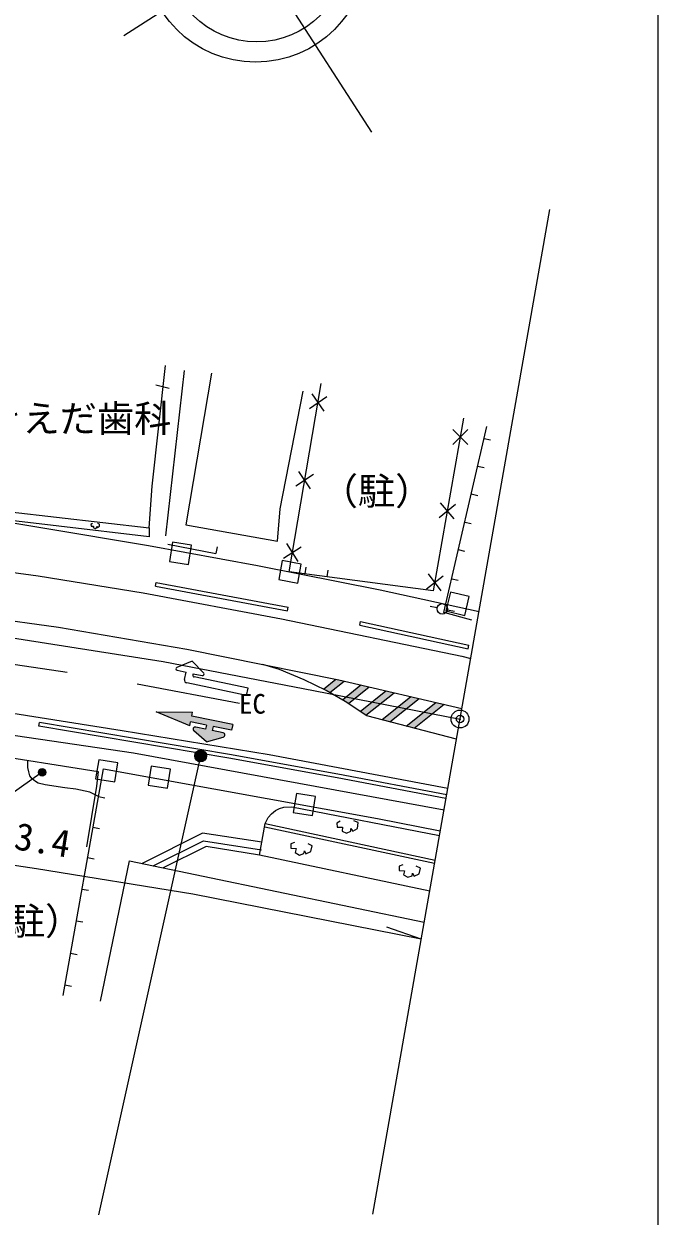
# Model space of a CAD drawing. Units: millimetres at full size, sheet at 1:1000; details may follow other scales. Extents: x 40000 to 680000, y 20000 to 380000.
# Drawn here: x 536348 to 579000, y 259216 to 339355 of the extents above; entities that cross this region are included whole.
import ezdxf
from ezdxf.enums import TextEntityAlignment as Align

# ---------------------------------------------------------------- set-up
doc = ezdxf.new("R2010")
doc.units = ezdxf.units.MM
doc.header["$LTSCALE"] = 1000
doc.header["$PDMODE"] = 32
doc.header["$PDSIZE"] = 500
doc.linetypes.add('CHAIN', pattern=[18.5, 12, -1.5, 3.5, -1.5])
for name, color, linetype, lineweight in [('M-BGD', 7, 'Continuous', 25), ('M-BGD-EXST', 7, 'Continuous', 25), ('M-BMK', 2, 'CHAIN', 13), ('M-BMK-OTRS', 5, 'Continuous', 25), ('M-BMK-SRVR', 3, 'Continuous', 25), ('M-STR-HTXT', 7, 'Continuous', 13), ('M-STR-STRC', 7, 'Continuous', 25), ('M-TTL-BAND', 7, 'Continuous', 25)]:
    doc.layers.add(name, color=color, linetype=linetype, lineweight=lineweight)
doc.layers.add('M-BMK-HTXT', color=7, linetype='Continuous')
doc.layers.add('M-OTRS', color=6, linetype='Continuous')
doc.styles.add('ＭＳ ゴシック', font='')
doc.styles.get('ＭＳ ゴシック').set_extended_font_data('MS Gothic')

msp = doc.modelspace()

# ---------------------------------------------------------------- hatches: boundary and pattern name
at = {"layer": 'M-BGD-EXST'}
msp.add_hatch(color=256, dxfattribs=at).paths.add_polyline_path([(537360, 288930, 1), (537800, 289169, 0.41421), (537460, 289269, 0.41421)])
at = {"layer": 'M-STR-STRC'}
h = msp.add_hatch(color=256, dxfattribs=at)
edge = h.paths.add_edge_path()
edge.add_line((547723, 295579), (547743, 295676))
for points in [[(557898, 295177), (557520, 295265), (557333, 295303), (556495, 294637), (556680, 294548), (556927, 294406)], [(559577, 294787), (559018, 294917), (557766, 293923), (557951, 293816), (558170, 293669)], [(561257, 294397), (560697, 294527), (558955, 293143), (559347, 292880)], [(562936, 294007), (562377, 294137), (560414, 292578), (560961, 292438)], [(564616, 293617), (564056, 293747), (562053, 292156), (562599, 292015)], [(549022, 291859), (549077, 292128), (550316, 291872), (550397, 292261), (547644, 292831), (547700, 293100), (545256, 293123), (547508, 292172), (547563, 292442), (548620, 292223), (548564, 291954), (547909, 292089, 0.77336), (547780, 291829), (548626, 291098), (549760, 291417, 0.78564), (549750, 291708)], [(548574, 290361, 1), (547899, 289932, 0.41421), (548452, 289809, 0.41421)]]:
    msp.add_hatch(color=256, dxfattribs=at).paths.add_polyline_path(points)

# ---------------------------------------------------------------- linework, layer by layer
at = {"layer": 'M-BGD'}
for p, q in [((545894, 304932), (547153, 316057)), ((545214, 315099), (546112, 314878)), ((554185, 302522), (556348, 315178)), ((555548, 313505), (556716, 314316)), ((556537, 313326), (555726, 314495)), ((565187, 311083), (566202, 312079)), ((566192, 311074), (565196, 312089)), ((567732, 311369), (567293, 311470)), ((567301, 309502), (566863, 309603)), ((554645, 308292), (555832, 309076)), ((555631, 308091), (554846, 309277)), ((566870, 307633), (566432, 307735)), ((564276, 306166), (565369, 307076)), ((565277, 306074), (564368, 307168)), ((566435, 305746), (565996, 305847)), ((546026, 304384), (549266, 303753)), ((549352, 304195), (549266, 303753)), ((553809, 303443), (555007, 304210)), ((554791, 303227), (554025, 304425)), ((566008, 303899), (565570, 304000)), ((555299, 302830), (555240, 302383)), ((556779, 302635), (556721, 302189)), ((563412, 301390), (564544, 302250)), ((564408, 301254), (563548, 302386)), ((545194, 301557), (545239, 301803)), ((545194, 301557), (554086, 299904)), ((545239, 301803), (554132, 300150)), ((565555, 301936), (565117, 302037)), ((554086, 299904), (554132, 300150)), ((564140, 300100), (563671, 300190)), ((564827, 299967), (565296, 299876)), ((558936, 298942), (558989, 299187)), ((558936, 298942), (566221, 297340)), ((558989, 299187), (566275, 297584)), ((566221, 297340), (566275, 297584)), ((537349, 292154), (537391, 292401)), ((541362, 287412), (541805, 287333)), ((541435, 285252), (540992, 285331)), ((552544, 285390), (563971, 282937)), ((552583, 285597), (564009, 283153)), ((541072, 283210), (540629, 283289)), ((540696, 281098), (540253, 281176)), ((540317, 278965), (539874, 279044)), ((539929, 276780), (539486, 276859)), ((539551, 274654), (539107, 274733))]:
    msp.add_line(p, q, dxfattribs=at)
for points in [[(531569, 318326), (530492, 307189), (535425, 306557), (544786, 305491), (544978, 308282), (545883, 316384)], [(548974, 315882), (547241, 305689), (553396, 304589), (553574, 306768), (555132, 314669)], [(565919, 312857), (563877, 301247), (554185, 302522)], [(566470, 299276), (564598, 299786), (567483, 312291)], [(522243, 307453), (530500, 306660), (544734, 304294), (552070, 302942), (560307, 301308), (566956, 299864)], [(544786, 305491), (544783, 304885), (532606, 306310)], [(540958, 305761), (540863, 305707), (540880, 305598), (541022, 305602), (541012, 305497), (541138, 305446), (541250, 305503), (541250, 305575), (541304, 305500), (541429, 305581), (541443, 305737), (541321, 305778)], [(564600, 286506), (543719, 290334), (535034, 291612), (520133, 293442), (504393, 295081)], [(499902, 279150), (499234, 289292), (501469, 292066), (503375, 294021), (512004, 293209), (525497, 291618), (541342, 289092), (541238, 288118), (540568, 284038)], [(564734, 287285), (557426, 288686), (550141, 289997), (537349, 292154)], [(564781, 287530), (557472, 288932), (550184, 290243), (537391, 292401)], [(541362, 287412), (540777, 287721), (539849, 287918), (539096, 287999), (537785, 288204), (537313, 288317), (537125, 288425), (536909, 288601), (536761, 288817), (536693, 289079), (536613, 289363), (536614, 289845)], [(538985, 274042), (541695, 289284), (560132, 285942), (564353, 285105)], [(563641, 281066), (552189, 283488), (552583, 285597), (552776, 286010), (553006, 286251), (553275, 286476), (553533, 286613), (553841, 286701), (554374, 286723), (564298, 284792)], [(557628, 285763), (557387, 285635), (557421, 285363), (557777, 285360), (557744, 285099), (558053, 284962), (558337, 285098), (558343, 285275), (558473, 285085), (558792, 285279), (558838, 285667), (558536, 285778)], [(552351, 284356), (548367, 284956), (544312, 282910)], [(545036, 282760), (548436, 284445), (552327, 283842)], [(552189, 283488), (548600, 284064), (545721, 282618)], [(554555, 284333), (554300, 284233), (554303, 283959), (554657, 283916), (554594, 283660), (554886, 283489), (555184, 283591), (555209, 283767), (555317, 283563), (555657, 283719), (555746, 284100), (555459, 284245)], [(541500, 273662), (543444, 283090), (563273, 278981)], [(561830, 282833), (561576, 282731), (561581, 282457), (561935, 282416), (561873, 282159), (562166, 281990), (562463, 282095), (562488, 282271), (562597, 282067), (562935, 282226), (563023, 282607), (562734, 282750)]]:
    msp.add_lwpolyline(points, dxfattribs=at)
for points in [[(546136, 303228), (547419, 303023), (547625, 304307), (546341, 304512)], [(553487, 301998), (554765, 301762), (555001, 303041), (553722, 303276)], [(564727, 299898), (565992, 299597), (566293, 300862), (565029, 301163)], [(541174, 288610), (542457, 288398), (542669, 289681), (541386, 289893)], [(544716, 288186), (546000, 287983), (546203, 289267), (544918, 289470)], [(554468, 286342), (555751, 286134), (555959, 287417), (554676, 287625)]]:
    msp.add_lwpolyline(points, close=True, dxfattribs=at)
msp.add_circle((564484, 300033), 350, dxfattribs=at)
at = {"layer": 'M-BGD-EXST'}
msp.add_line((537580, 289049), (535350, 287472), dxfattribs=at)
msp.add_circle((537580, 289049), 250, dxfattribs=at)
at = {"layer": 'M-BMK'}
msp.add_lwpolyline([(66701, 296954), (96198, 295639), (120354, 295203), (145494, 295475), (166496, 296018), (197753, 296951), (227106, 297605), (266596, 298545), (305938, 299403), (351281, 300392), (366725, 300745), (407448, 301481), (447714, 302202), (466837, 302693), (480530, 302672), (491806, 302319), (502022, 301741), (517715, 300347), (534718, 298230), (545708, 296487), (555820, 294539), (565680, 292629)], dxfattribs=at)
at = {"layer": 'M-BMK-OTRS'}
msp.add_line((559812, 259356), (571719, 326869), dxfattribs=at)
at = {"layer": 'M-BMK-SRVR'}
for p, q in [((559750, 332066), (541852, 359826)), ((543068, 338563), (560718, 349943))]:
    msp.add_line(p, q, dxfattribs=at)
for centre, radius in [((551928, 344276), 7500), ((552007, 344138), 6000), ((565680, 292629), 600)]:
    msp.add_circle(centre, radius, dxfattribs=at)
at = {"layer": 'M-OTRS'}
msp.add_point((565680, 292629), dxfattribs=at)
msp.add_point((565680, 292629), dxfattribs=at)
at = {"layer": 'M-STR-HTXT'}
msp.add_line((563069, 277824), (560750, 278630), dxfattribs=at)
msp.add_lwpolyline([(563069, 277824), (547718, 280854), (537205, 282559), (528197, 283896), (520288, 284858), (513636, 285668), (503146, 287226)], dxfattribs=at)
at = {"layer": 'M-STR-STRC'}
for p, q in [((534304, 296512), (539273, 295788)), ((547664, 296511), (546631, 296099)), ((546648, 295908), (547254, 295780)), ((547151, 295290), (547254, 295780)), ((548442, 295716), (547664, 296511)), ((543961, 294986), (550851, 293704)), ((551322, 294204), (547305, 295054)), ((547723, 295579), (547743, 295676)), ((547743, 295676), (548350, 295548)), ((551426, 294694), (547800, 295460)), ((556495, 294637), (557333, 295303)), ((556927, 294406), (557898, 295177)), ((557766, 293923), (559018, 294917)), ((551322, 294204), (551426, 294694)), ((558170, 293669), (559577, 294787)), ((558955, 293143), (560697, 294527)), ((559347, 292880), (561257, 294397)), ((560414, 292578), (562377, 294137)), ((560961, 292438), (562936, 294007)), ((562053, 292156), (564056, 293747)), ((562599, 292015), (564616, 293617)), ((545256, 293123), (547700, 293100)), ((547508, 292172), (545256, 293123)), ((547644, 292831), (547700, 293100)), ((550397, 292261), (547644, 292831)), ((547508, 292172), (547563, 292442)), ((548620, 292223), (547563, 292442)), ((548626, 291098), (547780, 291829)), ((548564, 291954), (547909, 292089)), ((548620, 292223), (548564, 291954)), ((549077, 292128), (549022, 291859)), ((549750, 291708), (549022, 291859)), ((550316, 291872), (549077, 292128)), ((550397, 292261), (550316, 291872)), ((548626, 291098), (549760, 291417)), ((548237, 290147), (541376, 259296))]:
    msp.add_line(p, q, dxfattribs=at)
for points in [[(514331, 306420), (517304, 305265), (519018, 304796), (521718, 304329), (525731, 303822), (537315, 302252), (544379, 301110), (553671, 299374), (565806, 296849), (566399, 296706)], [(513894, 301872), (521205, 301312), (526514, 300734), (530413, 300136), (533793, 299475), (538690, 298802), (547316, 297335), (557520, 295265), (565806, 293341)], [(565443, 291283), (559412, 292836), (557951, 293816), (556680, 294548), (555204, 295257), (553547, 295960), (552418, 296300)], [(564858, 287965), (552851, 290231), (542962, 291830), (535606, 293009), (534419, 293110), (528258, 294071), (524161, 294602), (521050, 294944), (517497, 295298), (513300, 295702)]]:
    msp.add_lwpolyline(points, dxfattribs=at)
msp.add_circle((548237, 290147), 400, dxfattribs=at)
for centre, radius, start, end in [((546668, 296006), 100, 111.7537, 258.06364), ((548370, 295646), 100, 258.06364, 44.37357), ((547346, 295249), 200, 168.12799, 258.06364), ((547820, 295558), 100, 168.06364, 258.06364), ((547878, 291943), 150, 78.29614, 229.16431), ((549719, 291561), 150, 285.67749, 78.29614)]:
    msp.add_arc(centre, radius, start, end, dxfattribs=at)
at = {"layer": 'M-TTL-BAND'}
msp.add_line((579000, 20000), (579000, 370000), dxfattribs=at)

# ---------------------------------------------------------------- texts
at = {"layer": 'M-BGD', "style": 'ＭＳ ゴシック'}
msp.add_text('EC', height=1320, dxfattribs=at).set_placement((550823, 292595), align=Align.BOTTOM_LEFT)
at = {"layer": 'M-BMK-HTXT', "style": 'ＭＳ ゴシック'}
for s, p in [('ときえだ歯科', (531265, 311365)), ('（駐）', (556314, 306478)), ('（駐）', (532773, 277578))]:
    msp.add_text(s, height=1833, dxfattribs=at).set_placement(p, align=Align.BOTTOM_LEFT)
at = {"layer": 'M-STR-HTXT', "style": 'ＭＳ ゴシック'}
msp.add_text('L=63.4', height=1833, rotation=351.099, dxfattribs=at).set_placement((531847, 283926), align=Align.BOTTOM_LEFT)

doc.saveas('drawing.dxf')
